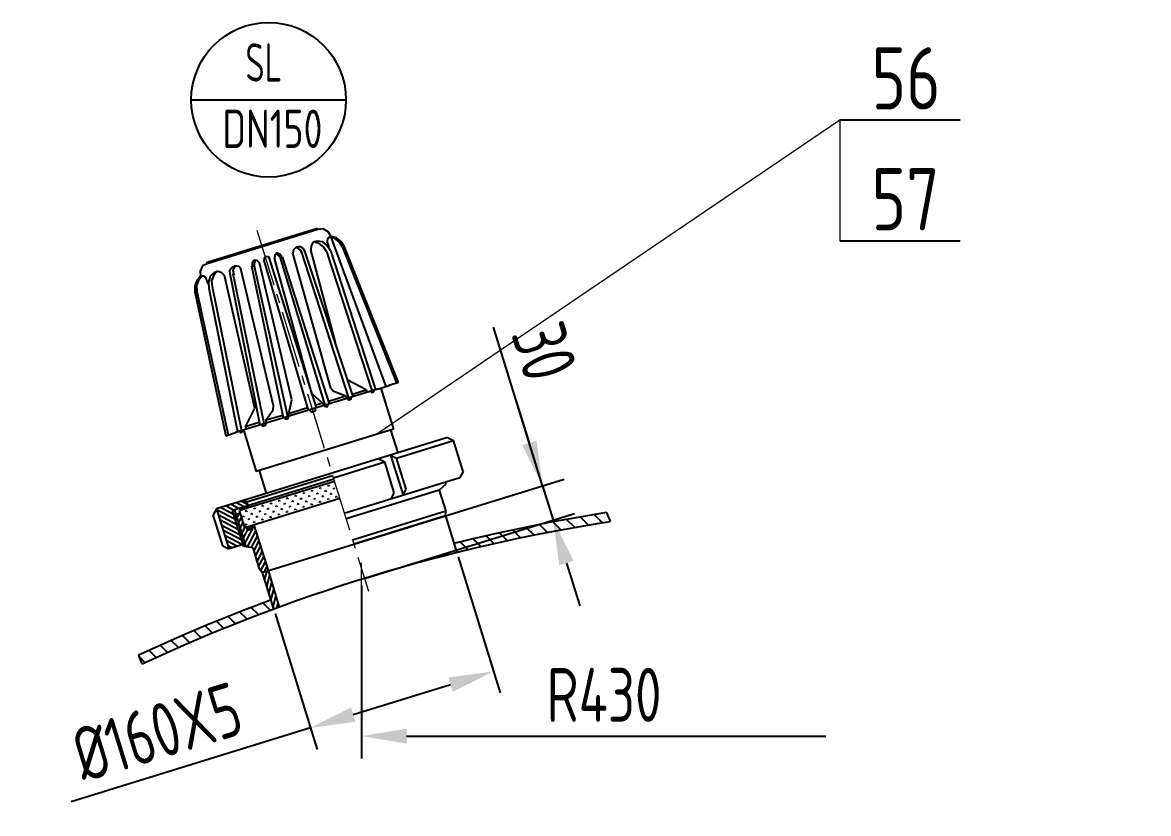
# Model space of a CAD drawing. Header units: inches. Extents: x -375 to 8535, y -477 to 12465.
# Drawn here: x 3632 to 4572, y 7776 to 8436 of the extents above; entities that cross this region are included whole.
import ezdxf

# ---------------------------------------------------------------- set-up
doc = ezdxf.new("R2010")
doc.units = ezdxf.units.IN
doc.header["$LTSCALE"] = 5
doc.linetypes.add('CENTER2', pattern=[28.575000000000003, 19.05, -3.175, 3.175, -3.175])
doc.linetypes.add('PHANTOM2', pattern=[31.750000000000004, 15.875, -3.175, 3.175, -3.175, 3.175, -3.175])
for name, color, linetype in [('1轮廓实线层', 7, 'Continuous'), ('2双点划线', 2, 'PHANTOM2'), ('2细线层', 4, 'Continuous'), ('3尺寸线', 3, 'Continuous'), ('5剖面线层', 2, 'Continuous'), ('6文字层', 3, 'Continuous'), ('7标注层', 4, 'Continuous')]:
    doc.layers.add(name, color=color, linetype=linetype)
doc.layers.add('图层1', color=1, linetype='CENTER2', lineweight=13)
doc.layers.add('图层4', color=3, linetype='Continuous', lineweight=13)
doc.styles.add('PC_TEXTSTYLE', font='isocp.shx', dxfattribs={"width": 0.8, "bigfont": 'hzfs.shx'})
doc.styles.get("Standard").update_dxf_attribs({"font": 'isocp.shx', "width": 0.7070000000000001, "bigfont": 'hztxt.shx'})
doc.dimstyles.new('TH_GBDIM', dxfattribs={"dimscale": 15, "dimtxt": 3, "dimasz": 2.5, "dimexe": 1.25, "dimexo": 0, "dimgap": 0.8, "dimtad": 1, "dimdec": 0, "dimzin": 0, "dimdsep": 46, "dimtxsty": 'PC_TEXTSTYLE', "dimcen": 2.5, "dimclrd": 256, "dimclre": 256, "dimclrt": 3, "dimadec": 0, "dimazin": 0, "dimtfac": 0.714286, "dimtdec": 0, "dimtmove": 0, "dimatfit": 3, "dimfxl": 0, "dimtzin": 0, "dimlwd": -1, "dimlwe": -1, "dimarcsym": 0})

# ---------------------------------------------------------------- blocks, each defined once
blk = doc.blocks.new('*D1704')
at = {"layer": '1轮廓实线层', "color": 3}
for p, q in [((3914.698121710075, 7966.132351286748), (3914.698121710075, 7821.429646237707)), ((3952.198121710075, 7840.179646237707), (4302.357566666245, 7840.179646237707))]:
    blk.add_line(p, q, dxfattribs=at)
blk.add_solid([(3952.198121710075, 7846.429646237707), (3952.198121710075, 7833.929646237707), (3914.698121710075, 7840.179646237707)], dxfattribs=at)
at = {"layer": 'Defpoints', "color": 0}
for p in [(3914.698121710075, 7966.132351286748), (4302.357566666245, 7868.522265683427), (4302.357566666245, 7840.179646237707)]:
    blk.add_point(p, dxfattribs=at)
at = {"layer": '1轮廓实线层', "color": 3, "insert": (4117.20616364385, 7874.679646237707), "char_height": 45, "attachment_point": 5, "style": 'PC_TEXTSTYLE'}
blk.add_mtext('R430', dxfattribs=at)
blk = doc.blocks.new('_None')
blk = doc.blocks.new('*D1705')
at = {"layer": '2细线层', "color": 3}
for p, q in [((4065.835582073897, 8049.234839797035), (4024.950678797927, 8181.697072623722)), ((4054.775911292007, 8085.06686014471), (4043.716240510116, 8120.898880492385)), ((3908.20978151803, 8000.583118683774), (4083.751592247734, 8054.764675187979)), ((4065.835582073897, 8049.234839797035), (4074.683318699409, 8020.569223518894)), ((3917.057518143542, 7971.917502405633), (4092.599328873247, 8026.099058909838)), ((4085.742989481299, 7984.737203171218), (4096.80266026319, 7948.905182823543))]:
    blk.add_line(p, q, dxfattribs=at)
for points in [[(4048.803907900728, 8083.223581681062), (4060.747914683286, 8086.910138608358), (4065.835582073897, 8049.234839797035)], [(4091.714992872578, 7986.580481634866), (4079.77098609002, 7982.89392470757), (4074.683318699409, 8020.569223518894)]]:
    blk.add_solid(points, dxfattribs=at)
at = {"layer": 'Defpoints', "color": 0}
for p in [(4074.683318699409, 8020.569223518894), (3908.20978151803, 8000.583118683774), (3917.057518143542, 7971.917502405633)]:
    blk.add_point(p, dxfattribs=at)
at = {"layer": '2细线层', "color": 3, "insert": (4067.298918373883, 8161.472873677393), "char_height": 45, "attachment_point": 5, "rotation": 287.1530133668857, "style": 'PC_TEXTSTYLE'}
blk.add_mtext('30', dxfattribs=at)
blk = doc.blocks.new('*D1706')
at = {"layer": '2细线层', "color": 3}
for p, q in [((3995.320362520324, 7989.891613792761), (4030.358771136255, 7876.371329578549)), ((3842.437075703583, 7942.70368512335), (3877.475484319514, 7829.183400909138)), ((3907.777669276241, 7858.159081864868), (3988.996915397634, 7883.227668970493)), ((3871.945648928567, 7847.099411082975), (3672.146303469935, 7785.430686803137))]:
    blk.add_line(p, q, dxfattribs=at)
for points in [[(3990.840193861283, 7877.255665579214), (3987.153636933985, 7889.199672361772), (4024.828935745308, 7894.287339752386)], [(3905.934390812592, 7864.131085256147), (3909.62094773989, 7852.187078473589), (3871.945648928567, 7847.099411082975)]]:
    blk.add_solid(points, dxfattribs=at)
at = {"layer": 'Defpoints', "color": 0}
for p in [(3995.320362520324, 7989.891613792761), (3842.437075703583, 7942.70368512335), (4024.828935745308, 7894.287339752386)]:
    blk.add_point(p, dxfattribs=at)
at = {"layer": '2细线层', "color": 3, "insert": (3743.955068906072, 7843.70067227197), "char_height": 45, "attachment_point": 5, "rotation": 17.153013366890796, "style": 'PC_TEXTSTYLE'}
blk.add_mtext('%%c160X5', dxfattribs=at)

msp = doc.modelspace()

# ---------------------------------------------------------------- hatches: boundary and pattern name
at = {"layer": '2双点划线'}
h = msp.add_hatch(dxfattribs=at)
h.set_pattern_fill('ANSI31', color=256, angle=30, style=0)
h.set_pattern_definition([(74.99999999999999, (2498.362149839346, -4397.760152840569), (-3.066814498467791, 0.821750468200504), [])])
h.paths.add_polyline_path([(3838.904262927227, 7953.868957128972, -0.0008585532116956763), (3843.603370970856, 7955.597893309984), (3836.545740822682, 7978.463777119986), (3831.768138109658, 7976.989154349066)])
h.paths.add_polyline_path([(3841.26723878188, 7946.213195888463, -0.0008633036068248888), (3845.96591251287, 7947.943539190843), (3843.603370970856, 7955.597893309978, 0.0008585532144593864), (3838.904262927225, 7953.868957128984)])
at = {"layer": '5剖面线层'}
h = msp.add_hatch(dxfattribs=at)
h.set_pattern_fill('ANSI31', color=256, scale=3, angle=90, style=0)
h.set_pattern_definition([(135, (451.2248502887487, 4727.559724951278), (-6.735192090801865, -6.735192090801863), [])])
edge = h.paths.add_edge_path()
edge.add_arc((3804.349972278985, 5329.154103770828), 2899.999999999924, 63.70312233606262, 65.31771183234667, ccw=False)
edge.add_spline(control_points=[(5089.114746963973, 7929.034769056933), (5088.293379472165, 7931.207718387642), (5086.004697391007, 7936.506412815882), (5083.305219668939, 7943.079692401329), (5083.129671571252, 7947.949497739538), (5083.237616168051, 7949.746096872278)], knot_values=[18.51155637258709, 18.51155637258709, 18.51155637258709, 18.51155637258709, 24.97437656427888, 34.45394882058299, 39.90549679325666, 39.90549679325666, 39.90549679325666, 39.90549679325666], degree=3, periodic=0)
edge.add_arc((3804.34997227735, 5329.154103766984), 2916.000000004096, 63.98693980556494, 65.46210934178026)
edge.add_line((5015.34997227896, 7981.800895184942), (5015.34997227896, 7964.202300673424))
edge = h.paths.add_edge_path()
edge.add_line((4913.349972278993, 8008.728510276373), (4913.349972279002, 8026.036563204223))
edge.add_arc((3804.349972279134, 5329.154103771189), 2915.999999999534, 67.64677313800186, 70.50437164854027)
edge.add_spline(control_points=[(4777.521042844521, 8077.970952419338), (4774.442573112552, 8071.557930783997), (4777.377824904179, 8070.022186318675), (4779.497356331449, 8065.03983259497), (4782.990201301225, 8059.037489950332)], knot_values=[11.02059589597818, 11.02059589597818, 11.02059589597818, 11.02059589597818, 17.1592368743631, 35.65941078391946, 35.65941078391946, 35.65941078391946, 35.65941078391946], degree=3, periodic=0)
edge.add_arc((3804.349972278985, 5329.154103770828), 2899.999999999924, 67.51672107416692, 70.2776703708738, ccw=False)
h.paths.add_polyline_path([(5118.865521528699, 7949.371946910603), (5234.993867985392, 7949.371946910603), (5234.993867985392, 7859.371946910603), (5118.865521528699, 7859.371946910603)], flags=24)
h.paths.add_polyline_path([(5013.281829647676, 7998.5108688275), (5013.281829647676, 8064.2108688275), (5103.281829647676, 8064.2108688275), (5103.281829647676, 7998.5108688275)], flags=24)
h.paths.add_polyline_path([(4658.199972278992, 8015.540689292236), (4875.099972278992, 8015.540689292236), (4875.099972278992, 7925.540689292236), (4658.199972278992, 7925.540689292236)], flags=24)
h.paths.add_polyline_path([(4101.135755350637, 8204.426934274377), (4119.45893023155, 8145.062022956946), (4033.46208139713, 8118.51881308041), (4015.138906516216, 8177.883724397841)], flags=24)
h.paths.add_polyline_path([(4057.341990415504, 7919.679646237707), (4177.070336872197, 7919.679646237707), (4177.070336872197, 7829.679646237707), (4057.341990415504, 7829.679646237707)], flags=24)
h = msp.add_hatch(dxfattribs=at)
h.set_pattern_fill('GRASS', color=256, scale=0.2, angle=17.15301336689295, style=0)
h.set_pattern_definition([(107.1530133668929, (6253.367620146388, -4415.80284503492), (-4.491726893263539, 2.372928467145241), [0.9524999999999977, -6.231704895999981]), (62.15301336689294, (6253.367620146388, -4415.80284503492), (-4.491726893798305, 2.372928467427752), [0.9524999999999977, -4.127499999999981]), (152.1530133668929, (6253.367620146388, -4415.80284503492), (-2.372928467427752, -4.491726893798305), [0.9524999999999977, -4.127499999999981])])
h.paths.add_polyline_path([(3896.460549040412, 8038.649237061977), (3892.03668072765, 8052.982045201067), (3812.728475691458, 8028.503307203821), (3817.152344004221, 8014.170499064748)])
h = msp.add_hatch(dxfattribs=at)
h.set_pattern_fill('ANSI31', color=256, scale=0.9999999999999976, angle=107.1530133668929, style=0)
h.set_pattern_definition([(152.1530133668929, (6253.367620146388, -4415.80284503492), (-1.483080292142345, -2.807329308623941), [])])
h.paths.add_polyline_path([(3808.724145563238, 8029.141180368692), (3813.66161096786, 8030.66514528449), (3819.844584640041, 8032.573540418337), (3818.850267571654, 8035.795009676255), (3816.349377378074, 8037.116201653101), (3793.416884355573, 8030.038012352695), (3803.762369416587, 7996.519868953671), (3815.774627666468, 8000.22749192054), (3808.953964697461, 8022.325630202416), (3807.013308782198, 8028.613124976439)])
h.paths.add_polyline_path([(3807.013308782195, 8028.613124976438), (3808.953964697461, 8022.325630202416), (3810.136746086252, 8024.56452237571), (3808.724145563238, 8029.141180368692)])
h = msp.add_hatch(dxfattribs=at)
h.set_pattern_fill('ANSI37', color=256, scale=0.2, angle=17.15301336689295, style=0)
h.set_pattern_definition([(62.15301336689294, (6253.367620146388, -4415.80284503492), (-0.5614658617247882, 0.2966160584284691), []), (152.1530133668929, (6253.367620146388, -4415.80284503492), (-0.2966160584284691, -0.5614658617247882), [])])
h.paths.add_polyline_path([(3814.189666360113, 8028.954308503443), (3820.372640032298, 8030.86270363729), (3819.844584640041, 8032.573540418337), (3813.661610967864, 8030.665145284483)])
h.paths.add_polyline_path([(3819.405617761264, 8012.055245192806), (3823.682709713862, 8013.375383673433), (3822.890626625484, 8015.941638845), (3818.613534672872, 8014.621500364369)])
h = msp.add_hatch(dxfattribs=at)
h.set_pattern_fill('ANSI31', color=256, scale=3, angle=90, style=0)
h.set_pattern_definition([(135, (105.4833663373997, 4727.559724951278), (-6.735192090801865, -6.735192090801863), [])])
edge = h.paths.add_edge_path()
edge.add_line((3841.26723878188, 7946.21319588846), (3838.904262927225, 7953.868957128988))
edge.add_arc((4344.698121710164, 6586.41271562868), 1458.000000000234, 110.2983943507906, 114.9999507444219)
edge.add_spline(control_points=[(3728.521832060155, 7907.809998838334), (3729.132035600515, 7905.64460265789), (3730.149064079137, 7903.190226940516), (3731.233840796026, 7900.637949458166), (3731.372283338979, 7900.312032923182)], knot_values=[26.56173519369616, 26.56173519369616, 26.56173519369616, 26.56173519369616, 33.44267660156488, 34.44491273907896, 34.44491273907896, 34.44491273907896, 34.44491273907896], degree=3, periodic=0)
edge.add_arc((4344.698121710063, 6586.412715628927), 1449.999999999967, 110.31576577605239, 115.0230818120337, ccw=False)
edge = h.paths.add_edge_path()
edge.add_arc((4344.698121710063, 6586.412715628927), 1449.999999999967, 98.82254844952462, 103.99026095772768, ccw=False)
edge.add_spline(control_points=[(4122.304753851078, 8019.256457958229), (4121.412483698919, 8021.710972262188), (4120.303268382229, 8024.273035860191), (4119.258333866432, 8026.742208424824), (4119.204457223701, 8026.869798389957)], knot_values=[33.04517348845642, 33.04517348845642, 33.04517348845642, 33.04517348845642, 40.32646309255444, 40.7239662056629, 40.7239662056629, 40.7239662056629, 40.7239662056629], degree=3, periodic=0)
edge.add_arc((4344.698121710163, 6586.41271562855), 1458.000000000355, 98.89705342409069, 104.0076323829902)
edge.add_line((3991.787549743968, 8001.056885798395), (3994.150525598622, 7993.401124557869))
h.paths.add_polyline_path([(3649.416441819275, 7861.615763355844), (3811.950486116325, 7911.782430022513), (3838.493695992869, 7825.785581188095), (3675.959651695819, 7775.618914521427)], flags=24)
h.paths.add_polyline_path([(4057.341990415504, 7919.679646237707), (4177.070336872197, 7919.679646237707), (4177.070336872197, 7829.679646237707), (4057.341990415504, 7829.679646237707)], flags=24)
h = msp.add_hatch(dxfattribs=at)
h.set_pattern_fill('ANSI31', color=256, angle=17.15301336689295, style=0)
h.set_pattern_definition([(62.15301336689294, (6209.807234515329, -4442.501145905569), (-2.807329308623941, 1.483080292142345), [])])
h.paths.add_polyline_path([(3818.222099292615, 7998.368937866743), (3823.846517103708, 7997.568219455091), (3829.294066927445, 7979.918804750218), (3831.768138109658, 7976.989154349066), (3836.545740822682, 7978.463777119986), (3824.796508345057, 8016.529895498216), (3822.890626625484, 8015.941638845), (3823.682709713865, 8013.375383673429), (3819.405617761264, 8012.055245192806), (3818.613534672872, 8014.621500364369), (3817.152344004221, 8014.170499064748), (3813.348993126091, 8026.492904382411), (3810.728136780645, 8025.683968462364), (3810.136746086252, 8024.56452237571)])
h.paths.add_polyline_path([(3810.136746086252, 8024.564522375714), (3808.953964697461, 8022.325630202416), (3816.262153883009, 7998.647964857272), (3818.222099292615, 7998.368937866743)])

# ---------------------------------------------------------------- linework, layer by layer
for p, q in [((4313.896438312308, 8354.834045025855), (4414.617805169919, 8354.834045025855)), ((4313.896438312308, 8253.888109520001), (4414.617805169919, 8253.888109520001)), ((3986.432033961714, 8089.61277229781), (3793.41688435558, 8030.038012352697)), ((3986.432033961688, 8089.612772297823), (3991.433814348844, 8086.970388344141)), ((3999.419902976419, 8061.096409285969), (3991.433814348844, 8086.970388344141)), ((3929.03424627385, 8071.896756586805), (3934.036026661003, 8069.254372633123)), ((3942.022115288563, 8043.380393574907), (3934.036026661014, 8069.254372633167)), ((3938.957902468449, 8074.95972566864), (3943.959682855605, 8072.317341714958)), ((3938.957902468449, 8074.95972566864), (3949.303387529488, 8041.441582269598)), ((3951.945771483146, 8046.443362656736), (3943.959682855594, 8072.317341714998)), ((3818.850267571654, 8035.795009676255), (3890.514308267002, 8057.91435124004)), ((3999.419902976415, 8061.09640928596), (3996.777519022735, 8056.094628898808)), ((3891.508625335397, 8054.692881982109), (3807.013308782198, 8028.613124976439)), ((3892.03668072765, 8052.982045201067), (3812.728475691462, 8028.503307203821)), ((3900.269944219689, 8026.30724892616), (3996.777519022739, 8056.094628898815)), ((3979.596365548261, 8045.640921787058), (3985.252786989395, 8050.807478868653)), ((3939.379731334883, 8038.37861318776), (3942.022115288567, 8043.380393574916)), ((3949.303387529477, 8041.441582269613), (3951.945771483165, 8046.443362656769)), ((3793.416884355573, 8030.038012352689), (3790.774500401893, 8025.036231965535)), ((3793.416884355573, 8030.038012352689), (3803.762369416587, 7996.519868953666)), ((3814.189666360113, 8028.954308503441), (3813.661610967864, 8030.665145284483)), ((3816.349377378078, 8037.116201653099), (3818.850267571654, 8035.795009676255)), ((3896.460549040412, 8038.649237061977), (3817.152344004217, 8014.170499064748)), ((3819.844584640041, 8032.573540418339), (3818.850267571654, 8035.795009676255)), ((3819.844584640041, 8032.573540418339), (3820.372640032298, 8030.86270363729)), ((3798.760589029435, 7999.162252907357), (3790.774500401893, 8025.036231965535)), ((3810.136746086252, 8024.56452237571), (3808.724145563238, 8029.141180368692)), ((3810.728136780645, 8025.683968462364), (3808.953964697461, 8022.325630202416)), ((3816.262153883001, 7998.647964857272), (3808.953964697461, 8022.325630202416)), ((3813.348993126091, 8026.492904382411), (3810.728136780645, 8025.683968462364)), ((3817.152344004221, 8014.170499064748), (3812.728475691458, 8028.503307203821)), ((3818.613534672876, 8014.621500364364), (3819.405617761264, 8012.055245192806)), ((3823.682709713865, 8013.375383673429), (3819.405617761264, 8012.055245192806)), ((3822.890626625484, 8015.941638844996), (3823.682709713862, 8013.375383673433)), ((3798.760589029442, 7999.162252907351), (3803.762369416595, 7996.519868953667)), ((3815.774627666475, 8000.227491920542), (3803.762369416587, 7996.519868953671)), ((3823.846517103712, 7997.568219455091), (3816.262153883009, 7998.647964857272))]:
    msp.add_line(p, q)
for radius, start, end in [(1458, 98.89705342408936, 104.0076323829902), (1450, 98.8225484495248, 115.0230818120337), (1458, 110.2983943507903, 114.9999507444223)]:
    msp.add_arc((4344.698121710075, 6586.412715628896), radius, start, end)
at = {"layer": '1轮廓实线层'}
for p, q in [((3930.788534835354, 8130.872498912705), (3941.357200631248, 8096.631276428377)), ((3816.006976312211, 8095.86740092237), (3826.694735518692, 8061.240329926314)), ((3941.357200631248, 8096.631276428377), (3826.694735518692, 8061.240329926314)), ((3938.968399274736, 8095.893965042917), (3944.866890358413, 8076.783554190825)), ((3943.959682855601, 8072.317341714975), (3991.433814348844, 8086.970388344141)), ((3944.866890358413, 8076.783554190825), (3834.982027958881, 8042.867230459681)), ((3891.104157375367, 8056.003310154839), (3934.036026661025, 8069.254372633136)), ((3829.083536875204, 8061.977641311773), (3834.982027958881, 8042.867230459681)), ((3985.252786989395, 8050.807478868653), (3984.765260772858, 8052.387005931922)), ((3979.596365548261, 8045.64092178706), (3901.721441325985, 8021.604570621076)), ((3979.596365548261, 8045.64092178706), (3985.043915371999, 8027.991507082189)), ((3985.043915371999, 8027.991507082189), (3907.168991149718, 8003.955155916204)), ((3908.20978151803, 8000.583118683774), (3984.651424926402, 8024.177083018482)), ((3984.651424926399, 8024.177083018482), (3908.20978151803, 8000.583118683774)), ((3984.651424926399, 8024.177083018484), (3985.043915371999, 8027.991507082189)), ((3984.651424926399, 8024.177083018482), (3994.150525598622, 7993.401124557869)), ((3824.796508345057, 8016.529895498215), (3836.545740822685, 7978.463777119986)), ((3823.846517103708, 7997.568219455091), (3829.294066927442, 7979.918804750218)), ((3831.768138109658, 7976.989154349066), (3908.209781518026, 8000.583118683785)), ((3831.768138109658, 7976.989154349066), (3829.294066927442, 7979.918804750218)), ((3831.768138109658, 7976.989154349066), (3841.267238781881, 7946.213195888457)), ((3836.545740822682, 7978.463777119984), (3845.96591251287, 7947.943539190842))]:
    msp.add_line(p, q, dxfattribs=at)
for points, knots in [([(3785.747795899717, 8234.73184848154), (3785.747795899717, 8234.73184848154), (3785.617683984774, 8235.894208569534), (3785.617683984774, 8235.894208569534), (3785.617683984774, 8235.894208569534), (3785.617683984774, 8235.894208569534), (3877.968857353304, 8264.39870158632), (3877.968857353304, 8264.39870158632)], [0, 0, 0, 0, 0.5, 0.5, 0.5, 0.5, 1, 1, 1, 1]), ([(3889.035442674433, 8257.856252229823), (3889.035442674433, 8257.856252229823), (3886.767823161589, 8261.369006737437), (3886.767823161589, 8261.369006737437), (3886.767823161589, 8261.369006737437), (3886.767823161589, 8261.369006737437), (3882.744863828592, 8263.7486211918), (3882.744863828592, 8263.7486211918), (3882.744863828592, 8263.7486211918), (3882.744863828592, 8263.7486211918), (3878.095554990325, 8263.237076959864), (3878.095554990325, 8263.237076959864), (3878.095554990325, 8263.237076959864), (3878.095554990325, 8263.237076959864), (3785.747795899717, 8234.73184848154), (3785.747795899717, 8234.73184848154)], [0, 0, 0, 0, 0.25, 0.25, 0.25, 0.25, 0.5, 0.5, 0.5, 0.5, 0.75, 0.75, 0.75, 0.75, 1, 1, 1, 1]), ([(3889.319397391976, 8257.416379840139), (3889.319397391976, 8257.416379840139), (3886.400358076235, 8256.155202742902), (3886.400358076235, 8256.155202742902), (3886.400358076235, 8256.155202742902), (3886.400358076235, 8256.155202742902), (3885.779497717346, 8253.264648000488), (3885.779497717346, 8253.264648000488)], [0, 0, 0, 0, 0.5, 0.5, 0.5, 0.5, 1, 1, 1, 1]), ([(3898.474725219256, 8249.01696332217), (3898.474725219256, 8249.01696332217), (3895.923150988622, 8252.969590219855), (3895.923150988622, 8252.969590219855), (3895.923150988622, 8252.969590219855), (3895.923150988622, 8252.969590219855), (3892.054034459283, 8256.071692374328), (3892.054034459283, 8256.071692374328), (3892.054034459283, 8256.071692374328), (3892.054034459283, 8256.071692374328), (3887.280102854033, 8256.723112176966), (3887.280102854033, 8256.723112176966)], [0, 0, 0, 0, 0.3333333333333333, 0.3333333333333333, 0.3333333333333333, 0.3333333333333333, 0.6666666666666666, 0.6666666666666666, 0.6666666666666666, 0.6666666666666666, 1, 1, 1, 1]), ([(3945.519538280131, 8135.658859880513), (3945.519538280131, 8135.658859880513), (3900.076222236027, 8249.427615676595), (3900.076222236027, 8249.427615676595), (3900.076222236027, 8249.427615676595), (3900.076222236027, 8249.427615676595), (3897.524648005392, 8253.380242574276), (3897.524648005392, 8253.380242574276), (3897.524648005392, 8253.380242574276), (3897.524648005392, 8253.380242574276), (3893.655531476032, 8256.482344727076), (3893.655531476032, 8256.482344727076), (3893.655531476032, 8256.482344727076), (3893.655531476032, 8256.482344727076), (3889.319397391976, 8257.416379840139), (3889.319397391976, 8257.416379840139)], [0, 0, 0, 0, 0.25, 0.25, 0.25, 0.25, 0.5, 0.5, 0.5, 0.5, 0.75, 0.75, 0.75, 0.75, 1, 1, 1, 1]), ([(3865.475598961259, 8243.270633953729), (3865.475598961259, 8243.270633953729), (3863.491934165957, 8246.343516071669), (3863.491934165957, 8246.343516071669), (3863.491934165957, 8246.343516071669), (3863.491934165957, 8246.343516071669), (3860.189387662007, 8248.567948315824), (3860.189387662007, 8248.567948315824), (3860.189387662007, 8248.567948315824), (3860.189387662007, 8248.567948315824), (3857.838257780323, 8246.427026439113), (3857.838257780323, 8246.427026439113), (3857.838257780323, 8246.427026439113), (3857.838257780323, 8246.427026439113), (3857.215322553441, 8243.53513228881), (3857.215322553441, 8243.53513228881)], [0, 0, 0, 0, 0.25, 0.25, 0.25, 0.25, 0.5, 0.5, 0.5, 0.5, 0.75, 0.75, 0.75, 0.75, 1, 1, 1, 1]), ([(3907.791007093953, 8123.746574432719), (3907.791007093953, 8123.746574432719), (3867.388195860613, 8245.125526242351), (3867.388195860613, 8245.125526242351), (3867.388195860613, 8245.125526242351), (3867.388195860613, 8245.125526242351), (3865.969761682069, 8247.322813320803), (3865.969761682069, 8247.322813320803), (3865.969761682069, 8247.322813320803), (3865.969761682069, 8247.322813320803), (3863.674997003915, 8248.951455503262), (3863.674997003915, 8248.951455503262), (3863.674997003915, 8248.951455503262), (3863.674997003915, 8248.951455503262), (3861.351012288326, 8248.694645952215), (3861.351012288326, 8248.694645952215)], [0, 0, 0, 0, 0.25, 0.25, 0.25, 0.25, 0.5, 0.5, 0.5, 0.5, 0.75, 0.75, 0.75, 0.75, 1, 1, 1, 1]), ([(3877.517881900391, 8253.53122120718), (3877.517881900391, 8253.53122120718), (3874.314887866333, 8252.709916499105), (3874.314887866333, 8252.709916499105), (3874.314887866333, 8252.709916499105), (3874.314887866333, 8252.709916499105), (3872.531667420505, 8249.68924984354), (3872.531667420505, 8249.68924984354), (3872.531667420505, 8249.68924984354), (3872.531667420505, 8249.68924984354), (3872.191347502538, 8246.359558174394), (3872.191347502538, 8246.359558174394)], [0, 0, 0, 0, 0.3333333333333333, 0.3333333333333333, 0.3333333333333333, 0.3333333333333333, 0.6666666666666666, 0.6666666666666666, 0.6666666666666666, 0.6666666666666666, 1, 1, 1, 1]), ([(3885.511585102415, 8245.005107054621), (3885.511585102415, 8245.005107054621), (3882.961350280936, 8248.955659082367), (3882.961350280936, 8248.955659082367), (3882.961350280936, 8248.955659082367), (3882.961350280936, 8248.955659082367), (3879.374849058664, 8251.619963715697), (3879.374849058664, 8251.619963715697), (3879.374849058664, 8251.619963715697), (3879.374849058664, 8251.619963715697), (3874.75476025601, 8252.993871216648), (3874.75476025601, 8252.993871216648)], [0, 0, 0, 0, 0.3333333333333333, 0.3333333333333333, 0.3333333333333333, 0.3333333333333333, 0.6666666666666666, 0.6666666666666666, 0.6666666666666666, 0.6666666666666666, 1, 1, 1, 1]), ([(3888.714579136219, 8245.826411763082), (3888.714579136219, 8245.826411763082), (3886.163004906337, 8249.779038659592), (3886.163004906337, 8249.779038659592), (3886.163004906337, 8249.779038659592), (3886.163004906337, 8249.779038659592), (3882.29388837518, 8252.881140813446), (3882.29388837518, 8252.881140813446), (3882.29388837518, 8252.881140813446), (3882.29388837518, 8252.881140813446), (3877.517881900391, 8253.53122120718), (3877.517881900391, 8253.53122120718)], [0, 0, 0, 0, 0.3333333333333333, 0.3333333333333333, 0.3333333333333333, 0.3333333333333333, 0.6666666666666666, 0.6666666666666666, 0.6666666666666666, 0.6666666666666666, 1, 1, 1, 1]), ([(3824.940023402417, 8237.632885248626), (3824.940023402417, 8237.632885248626), (3823.309306350775, 8235.336781160138), (3823.309306350775, 8235.336781160138), (3823.309306350775, 8235.336781160138), (3823.309306350775, 8235.336781160138), (3823.408858819641, 8232.2910442078), (3823.408858819641, 8232.2910442078)], [0, 0, 0, 0, 0.5, 0.5, 0.5, 0.5, 1, 1, 1, 1]), ([(3826.540181008974, 8238.0456124712), (3826.540181008974, 8238.0456124712), (3825.349336347796, 8236.033463100757), (3825.349336347796, 8236.033463100757), (3825.349336347796, 8236.033463100757), (3825.349336347796, 8236.033463100757), (3824.883658199635, 8233.863321188284), (3824.883658199635, 8233.863321188284)], [0, 0, 0, 0, 0.5, 0.5, 0.5, 0.5, 1, 1, 1, 1]), ([(3829.402855123748, 8235.537225508713), (3829.402855123748, 8235.537225508713), (3827.544548555527, 8237.450557869626), (3827.544548555527, 8237.450557869626), (3827.544548555527, 8237.450557869626), (3827.544548555527, 8237.450557869626), (3824.940023402417, 8237.632885248626), (3824.940023402417, 8237.632885248626)], [0, 0, 0, 0, 0.5, 0.5, 0.5, 0.5, 1, 1, 1, 1]), ([(3877.058764887885, 8114.484076276928), (3877.058764887885, 8114.484076276928), (3837.718761272396, 8239.038876954124), (3837.718761272396, 8239.038876954124), (3837.718761272396, 8239.038876954124), (3837.718761272396, 8239.038876954124), (3836.868236529436, 8240.356419252446), (3836.868236529436, 8240.356419252446), (3836.868236529436, 8240.356419252446), (3836.868236529436, 8240.356419252446), (3834.700169487018, 8240.823436808721), (3834.700169487018, 8240.823436808721), (3834.700169487018, 8240.823436808721), (3834.700169487018, 8240.823436808721), (3833.228784384685, 8239.250424367092), (3833.228784384685, 8239.250424367092), (3833.228784384685, 8239.250424367092), (3833.228784384685, 8239.250424367092), (3833.198224940918, 8237.367047502576), (3833.198224940918, 8237.367047502576), (3833.198224940918, 8237.367047502576), (3833.198224940918, 8237.367047502576), (3870.21631870984, 8112.556776682329), (3870.21631870984, 8112.556776682329)], [0, 0, 0, 0, 0.1666666666666667, 0.1666666666666667, 0.1666666666666667, 0.1666666666666667, 0.3333333333333333, 0.3333333333333333, 0.3333333333333333, 0.3333333333333333, 0.5, 0.5, 0.5, 0.5, 0.6666666666666666, 0.6666666666666666, 0.6666666666666666, 0.6666666666666666, 0.8333333333333333, 0.8333333333333333, 0.8333333333333333, 0.8333333333333333, 1, 1, 1, 1]), ([(3844.022518049946, 8243.731373060858), (3844.022518049946, 8243.731373060858), (3842.111260560536, 8241.87440590281), (3842.111260560536, 8241.87440590281), (3842.111260560536, 8241.87440590281), (3842.111260560536, 8241.87440590281), (3841.926858311325, 8239.268541339246), (3841.926858311325, 8239.268541339246)], [0, 0, 0, 0, 0.5, 0.5, 0.5, 0.5, 1, 1, 1, 1]), ([(3846.731349362132, 8240.500498400066), (3846.731349362132, 8240.500498400066), (3845.156997510944, 8241.97395837208), (3845.156997510944, 8241.97395837208), (3845.156997510944, 8241.97395837208), (3845.156997510944, 8241.97395837208), (3842.70497575202, 8242.880848318156), (3842.70497575202, 8242.880848318156)], [0, 0, 0, 0, 0.5, 0.5, 0.5, 0.5, 1, 1, 1, 1]), ([(3848.458204606772, 8239.751600997974), (3848.458204606772, 8239.751600997974), (3846.7571551196, 8242.386685596564), (3846.7571551196, 8242.386685596564), (3846.7571551196, 8242.386685596564), (3846.7571551196, 8242.386685596564), (3844.022518049946, 8243.731373060858), (3844.022518049946, 8243.731373060858)], [0, 0, 0, 0, 0.5, 0.5, 0.5, 0.5, 1, 1, 1, 1]), ([(3785.747795899717, 8234.73184848154), (3785.747795899717, 8234.73184848154), (3781.949011803316, 8232.902761947822), (3781.949011803316, 8232.902761947822), (3781.949011803316, 8232.902761947822), (3781.949011803316, 8232.902761947822), (3779.853352065477, 8228.439930226712), (3779.853352065477, 8228.439930226712), (3779.853352065477, 8228.439930226712), (3779.853352065477, 8228.439930226712), (3780.080941580773, 8224.230493777588), (3780.080941580773, 8224.230493777588)], [0, 0, 0, 0, 0.3333333333333333, 0.3333333333333333, 0.3333333333333333, 0.3333333333333333, 0.6666666666666666, 0.6666666666666666, 0.6666666666666666, 0.6666666666666666, 1, 1, 1, 1]), ([(3791.72861427002, 8227.393164711852), (3791.72861427002, 8227.393164711852), (3788.342557398001, 8223.963920572187), (3788.342557398001, 8223.963920572187), (3788.342557398001, 8223.963920572187), (3788.342557398001, 8223.963920572187), (3786.968649896268, 8219.343831769023), (3786.968649896268, 8219.343831769023), (3786.968649896268, 8219.343831769023), (3786.968649896268, 8219.343831769023), (3787.041057202418, 8214.41398249265), (3787.041057202418, 8214.41398249265)], [0, 0, 0, 0, 0.3333333333333333, 0.3333333333333333, 0.3333333333333333, 0.3333333333333333, 0.6666666666666666, 0.6666666666666666, 0.6666666666666666, 0.6666666666666666, 1, 1, 1, 1]), ([(3794.206441787943, 8228.372461961604), (3794.206441787943, 8228.372461961604), (3791.104339632943, 8224.50334543136), (3791.104339632943, 8224.50334543136), (3791.104339632943, 8224.50334543136), (3791.104339632943, 8224.50334543136), (3789.448552283748, 8220.324468427683), (3789.448552283748, 8220.324468427683), (3789.448552283748, 8220.324468427683), (3789.448552283748, 8220.324468427683), (3789.960096518151, 8215.67515958989), (3789.960096518151, 8215.67515958989)], [0, 0, 0, 0, 0.3333333333333333, 0.3333333333333333, 0.3333333333333333, 0.3333333333333333, 0.6666666666666666, 0.6666666666666666, 0.6666666666666666, 0.6666666666666666, 1, 1, 1, 1]), ([(3800.243625358703, 8224.803342252413), (3800.243625358703, 8224.803342252413), (3798.104778352149, 8227.15581154119), (3798.104778352149, 8227.15581154119), (3798.104778352149, 8227.15581154119), (3798.104778352149, 8227.15581154119), (3794.930268894665, 8228.216544290244), (3794.930268894665, 8228.216544290244), (3794.930268894665, 8228.216544290244), (3794.930268894665, 8228.216544290244), (3791.72861427002, 8227.393164711852), (3791.72861427002, 8227.393164711852)], [0, 0, 0, 0, 0.3333333333333333, 0.3333333333333333, 0.3333333333333333, 0.3333333333333333, 0.6666666666666666, 0.6666666666666666, 0.6666666666666666, 0.6666666666666666, 1, 1, 1, 1]), ([(3807.894144472672, 8232.231814837145), (3807.894144472672, 8232.231814837145), (3806.136729782722, 8231.097335375387), (3806.136729782722, 8231.097335375387), (3806.136729782722, 8231.097335375387), (3806.136729782722, 8231.097335375387), (3804.509427009284, 8228.800495826647), (3804.509427009284, 8228.800495826647), (3804.509427009284, 8228.800495826647), (3804.509427009284, 8228.800495826647), (3804.762822282554, 8226.477246573239), (3804.762822282554, 8226.477246573239), (3804.762822282554, 8226.477246573239), (3804.762822282554, 8226.477246573239), (3829.722591010518, 8100.10580183559), (3829.722591010518, 8100.10580183559)], [0, 0, 0, 0, 0.25, 0.25, 0.25, 0.25, 0.5, 0.5, 0.5, 0.5, 0.75, 0.75, 0.75, 0.75, 1, 1, 1, 1]), ([(3813.959812619962, 8230.544732583403), (3813.959812619962, 8230.544732583403), (3812.101506051741, 8232.458064944316), (3812.101506051741, 8232.458064944316), (3812.101506051741, 8232.458064944316), (3812.101506051741, 8232.458064944316), (3809.211686770598, 8233.08233957984), (3809.211686770598, 8233.08233957984), (3809.211686770598, 8233.08233957984), (3809.211686770598, 8233.08233957984), (3807.271209243473, 8229.339920686998), (3807.271209243473, 8229.339920686998), (3807.271209243473, 8229.339920686998), (3807.271209243473, 8229.339920686998), (3807.938671150513, 8225.414438955646), (3807.938671150513, 8225.414438955646)], [0, 0, 0, 0, 0.25, 0.25, 0.25, 0.25, 0.5, 0.5, 0.5, 0.5, 0.75, 0.75, 0.75, 0.75, 1, 1, 1, 1]), ([(3780.080941580773, 8224.230493777588), (3780.080941580773, 8224.230493777588), (3776.978839427333, 8220.361377248362), (3776.978839427333, 8220.361377248362), (3776.978839427333, 8220.361377248362), (3776.978839427333, 8220.361377248362), (3775.323052078892, 8216.182500243503), (3775.323052078892, 8216.182500243503), (3775.323052078892, 8216.182500243503), (3775.323052078892, 8216.182500243503), (3775.393384512643, 8211.251311557498), (3775.393384512643, 8211.251311557498)], [0, 0, 0, 0, 0.3333333333333333, 0.3333333333333333, 0.3333333333333333, 0.3333333333333333, 0.6666666666666666, 0.6666666666666666, 0.6666666666666666, 0.6666666666666666, 1, 1, 1, 1]), ([(3781.682438598581, 8224.641146132126), (3781.682438598581, 8224.641146132126), (3778.57899703599, 8220.77410447284), (3778.57899703599, 8220.77410447284), (3778.57899703599, 8220.77410447284), (3778.57899703599, 8220.77410447284), (3776.924549096197, 8216.59315259883), (3776.924549096197, 8216.59315259883), (3776.924549096197, 8216.59315259883), (3776.924549096197, 8216.59315259883), (3776.994881531484, 8211.661963912149), (3776.994881531484, 8211.661963912149), (3776.994881531484, 8211.661963912149), (3776.994881531484, 8211.661963912149), (3803.355702924679, 8091.794720302204), (3803.355702924679, 8091.794720302204)], [0, 0, 0, 0, 0.25, 0.25, 0.25, 0.25, 0.5, 0.5, 0.5, 0.5, 0.75, 0.75, 0.75, 0.75, 1, 1, 1, 1]), ([(3786.657550013666, 8217.89959183315), (3786.657550013666, 8217.89959183315), (3784.983645692314, 8222.418788756117), (3784.983645692314, 8222.418788756117), (3784.983645692314, 8222.418788756117), (3784.983645692314, 8222.418788756117), (3783.12875340308, 8224.331385657279), (3783.12875340308, 8224.331385657279), (3783.12875340308, 8224.331385657279), (3783.12875340308, 8224.331385657279), (3780.080941580773, 8224.230493777588), (3780.080941580773, 8224.230493777588)], [0, 0, 0, 0, 0.3333333333333333, 0.3333333333333333, 0.3333333333333333, 0.3333333333333333, 0.6666666666666666, 0.6666666666666666, 0.6666666666666666, 0.6666666666666666, 1, 1, 1, 1]), ([(3891.040185946017, 8128.489157293269), (3891.040185946017, 8128.489157293269), (3901.129548885101, 8124.425874861309), (3901.129548885101, 8124.425874861309), (3901.129548885101, 8124.425874861309), (3901.129548885101, 8124.425874861309), (3902.108110673455, 8121.944633066099), (3902.108110673455, 8121.944633066099)], [0, 0, 0, 0, 0.5, 0.5, 0.5, 0.5, 1, 1, 1, 1]), ([(3922.354304818919, 8128.171157923852), (3922.354304818919, 8128.171157923852), (3922.92087484458, 8127.29348801482), (3922.92087484458, 8127.29348801482), (3922.92087484458, 8127.29348801482), (3922.92087484458, 8127.29348801482), (3923.360747234258, 8127.577442732359), (3923.360747234258, 8127.577442732359), (3923.360747234258, 8127.577442732359), (3923.360747234258, 8127.577442732359), (3923.644701952048, 8127.137570342292), (3923.644701952048, 8127.137570342292), (3923.644701952048, 8127.137570342292), (3923.644701952048, 8127.137570342292), (3924.522371862643, 8127.704140368968), (3924.522371862643, 8127.704140368968), (3924.522371862643, 8127.704140368968), (3924.522371862643, 8127.704140368968), (3924.238417144853, 8128.144012759037), (3924.238417144853, 8128.144012759037), (3924.238417144853, 8128.144012759037), (3924.238417144853, 8128.144012759037), (3924.395674226153, 8128.865764996322), (3924.395674226153, 8128.865764996322)], [0, 0, 0, 0, 0.1666666666666667, 0.1666666666666667, 0.1666666666666667, 0.1666666666666667, 0.3333333333333333, 0.3333333333333333, 0.3333333333333333, 0.3333333333333333, 0.5, 0.5, 0.5, 0.5, 0.6666666666666666, 0.6666666666666666, 0.6666666666666666, 0.6666666666666666, 0.8333333333333333, 0.8333333333333333, 0.8333333333333333, 0.8333333333333333, 1, 1, 1, 1]), ([(3924.084574343293, 8127.421525060837), (3924.084574343293, 8127.421525060837), (3924.96224425232, 8127.988095086507), (3924.96224425232, 8127.988095086507), (3924.96224425232, 8127.988095086507), (3924.96224425232, 8127.988095086507), (3924.678289534534, 8128.427967476576), (3924.678289534534, 8128.427967476576), (3924.678289534534, 8128.427967476576), (3924.678289534534, 8128.427967476576), (3924.835546615052, 8129.149719713351), (3924.835546615052, 8129.149719713351)], [0, 0, 0, 0, 0.3333333333333333, 0.3333333333333333, 0.3333333333333333, 0.3333333333333333, 0.6666666666666666, 0.6666666666666666, 0.6666666666666666, 0.6666666666666666, 1, 1, 1, 1]), ([(3854.049449098557, 8107.720201427864), (3854.049449098557, 8107.720201427864), (3854.076594264125, 8109.604313752633), (3854.076594264125, 8109.604313752633), (3854.076594264125, 8109.604313752633), (3854.076594264125, 8109.604313752633), (3869.519636769221, 8114.596806679346), (3869.519636769221, 8114.596806679346)], [0, 0, 0, 0, 0.5, 0.5, 0.5, 0.5, 1, 1, 1, 1]), ([(3870.936731538359, 8112.401594471218), (3870.936731538359, 8112.401594471218), (3872.511083389027, 8110.928134499986), (3872.511083389027, 8110.928134499986), (3872.511083389027, 8110.928134499986), (3872.511083389027, 8110.928134499986), (3874.395195715223, 8110.900989334786), (3874.395195715223, 8110.900989334786), (3874.395195715223, 8110.900989334786), (3874.395195715223, 8110.900989334786), (3876.152610402822, 8112.035468795027), (3876.152610402822, 8112.035468795027), (3876.152610402822, 8112.035468795027), (3876.152610402822, 8112.035468795027), (3875.897140261567, 8114.357378640544), (3875.897140261567, 8114.357378640544)], [0, 0, 0, 0, 0.25, 0.25, 0.25, 0.25, 0.5, 0.5, 0.5, 0.5, 0.75, 0.75, 0.75, 0.75, 1, 1, 1, 1]), ([(3883.178119419614, 8116.570707821723), (3883.178119419614, 8116.570707821723), (3882.044979367771, 8118.326047640564), (3882.044979367771, 8118.326047640564), (3882.044979367771, 8118.326047640564), (3882.044979367771, 8118.326047640564), (3876.364157816037, 8116.525445682349), (3876.364157816037, 8116.525445682349)], [0, 0, 0, 0, 0.5, 0.5, 0.5, 0.5, 1, 1, 1, 1]), ([(3883.901946526831, 8116.414790149583), (3883.901946526831, 8116.414790149583), (3883.746028854943, 8115.69096304198), (3883.746028854943, 8115.69096304198), (3883.746028854943, 8115.69096304198), (3883.746028854943, 8115.69096304198), (3885.192343658402, 8115.381202567019), (3885.192343658402, 8115.381202567019), (3885.192343658402, 8115.381202567019), (3885.192343658402, 8115.381202567019), (3885.914095896328, 8115.223945485583), (3885.914095896328, 8115.223945485583), (3885.914095896328, 8115.223945485583), (3885.914095896328, 8115.223945485583), (3886.509885958678, 8116.231727311239), (3886.509885958678, 8116.231727311239), (3886.509885958678, 8116.231727311239), (3886.509885958678, 8116.231727311239), (3886.381113453137, 8117.3920125289), (3886.381113453137, 8117.3920125289)], [0, 0, 0, 0, 0.2, 0.2, 0.2, 0.2, 0.4, 0.4, 0.4, 0.4, 0.6, 0.6, 0.6, 0.6, 0.7999999999999999, 0.7999999999999999, 0.7999999999999999, 0.7999999999999999, 1, 1, 1, 1]), ([(3885.476298376196, 8114.94133017695), (3885.476298376196, 8114.94133017695), (3886.509885958678, 8116.231727311239), (3886.509885958678, 8116.231727311239), (3886.509885958678, 8116.231727311239), (3886.509885958678, 8116.231727311239), (3886.820985842815, 8117.675967246439), (3886.820985842815, 8117.675967246439)], [0, 0, 0, 0, 0.5, 0.5, 0.5, 0.5, 1, 1, 1, 1]), ([(3902.987855453589, 8122.51254250168), (3902.987855453589, 8122.51254250168), (3903.838380197054, 8121.195000202583), (3903.838380197054, 8121.195000202583), (3903.838380197054, 8121.195000202583), (3903.838380197054, 8121.195000202583), (3904.560132434725, 8121.037743121541), (3904.560132434725, 8121.037743121541), (3904.560132434725, 8121.037743121541), (3904.560132434725, 8121.037743121541), (3905.439877212512, 8121.60565255561), (3905.439877212512, 8121.60565255561), (3905.439877212512, 8121.60565255561), (3905.439877212512, 8121.60565255561), (3905.15592249498, 8122.045524945289), (3905.15592249498, 8122.045524945289), (3905.15592249498, 8122.045524945289), (3905.15592249498, 8122.045524945289), (3905.309765297824, 8122.768012643207), (3905.309765297824, 8122.768012643207), (3905.309765297824, 8122.768012643207), (3905.309765297824, 8122.768012643207), (3905.025810580281, 8123.207885032883), (3905.025810580281, 8123.207885032883)], [0, 0, 0, 0, 0.1666666666666667, 0.1666666666666667, 0.1666666666666667, 0.1666666666666667, 0.3333333333333333, 0.3333333333333333, 0.3333333333333333, 0.3333333333333333, 0.5, 0.5, 0.5, 0.5, 0.6666666666666666, 0.6666666666666666, 0.6666666666666666, 0.6666666666666666, 0.8333333333333333, 0.8333333333333333, 0.8333333333333333, 0.8333333333333333, 1, 1, 1, 1]), ([(3905.000004824399, 8121.321697839078), (3905.000004824399, 8121.321697839078), (3905.877674732643, 8121.888267864243), (3905.877674732643, 8121.888267864243), (3905.877674732643, 8121.888267864243), (3905.877674732643, 8121.888267864243), (3906.033592404789, 8122.612094971461), (3906.033592404789, 8122.612094971461), (3906.033592404789, 8122.612094971461), (3906.033592404789, 8122.612094971461), (3905.749637687505, 8123.051967360748), (3905.749637687505, 8123.051967360748)], [0, 0, 0, 0, 0.3333333333333333, 0.3333333333333333, 0.3333333333333333, 0.3333333333333333, 0.6666666666666666, 0.6666666666666666, 0.6666666666666666, 0.6666666666666666, 1, 1, 1, 1]), ([(3850.406582675604, 8106.61494200276), (3850.406582675604, 8106.61494200276), (3851.258446828726, 8105.295324832942), (3851.258446828726, 8105.295324832942), (3851.258446828726, 8105.295324832942), (3851.258446828726, 8105.295324832942), (3852.704761634281, 8104.98556435989), (3852.704761634281, 8104.98556435989)], [0, 0, 0, 0, 0.5, 0.5, 0.5, 0.5, 1, 1, 1, 1]), ([(3851.130409783326, 8106.45902432984), (3851.130409783326, 8106.45902432984), (3851.258446828726, 8105.295324832942), (3851.258446828726, 8105.295324832942), (3851.258446828726, 8105.295324832942), (3851.258446828726, 8105.295324832942), (3852.420806917248, 8105.425436748791), (3852.420806917248, 8105.425436748791), (3852.420806917248, 8105.425436748791), (3852.420806917248, 8105.425436748791), (3853.142559154416, 8105.268179668526), (3853.142559154416, 8105.268179668526), (3853.142559154416, 8105.268179668526), (3853.142559154416, 8105.268179668526), (3853.73834921517, 8106.275961491491), (3853.73834921517, 8106.275961491491), (3853.73834921517, 8106.275961491491), (3853.73834921517, 8106.275961491491), (3853.609576708876, 8107.436246710325), (3853.609576708876, 8107.436246710325)], [0, 0, 0, 0, 0.2, 0.2, 0.2, 0.2, 0.4, 0.4, 0.4, 0.4, 0.6, 0.6, 0.6, 0.6, 0.7999999999999999, 0.7999999999999999, 0.7999999999999999, 0.7999999999999999, 1, 1, 1, 1]), ([(3814.717346026834, 8095.39592421723), (3814.717346026834, 8095.39592421723), (3814.999961335222, 8094.958126697492), (3814.999961335222, 8094.958126697492), (3814.999961335222, 8094.958126697492), (3814.999961335222, 8094.958126697492), (3814.846118532625, 8094.235638999179), (3814.846118532625, 8094.235638999179), (3814.846118532625, 8094.235638999179), (3814.846118532625, 8094.235638999179), (3813.966373753274, 8093.667729564103), (3813.966373753274, 8093.667729564103), (3813.966373753274, 8093.667729564103), (3813.966373753274, 8093.667729564103), (3813.115849009557, 8094.985271863593), (3813.115849009557, 8094.985271863593)], [0, 0, 0, 0, 0.25, 0.25, 0.25, 0.25, 0.5, 0.5, 0.5, 0.5, 0.75, 0.75, 0.75, 0.75, 1, 1, 1, 1]), ([(3833.774770378094, 8099.611639114005), (3833.774770378094, 8099.611639114005), (3832.8950256003, 8099.043729679933), (3832.8950256003, 8099.043729679933), (3832.8950256003, 8099.043729679933), (3832.8950256003, 8099.043729679933), (3832.612410291915, 8099.481527199673), (3832.612410291915, 8099.481527199673), (3832.612410291915, 8099.481527199673), (3832.612410291915, 8099.481527199673), (3832.174612771787, 8099.198911891038), (3832.174612771787, 8099.198911891038), (3832.174612771787, 8099.198911891038), (3832.174612771787, 8099.198911891038), (3831.324088028576, 8100.516454189747), (3831.324088028576, 8100.516454189747)], [0, 0, 0, 0, 0.25, 0.25, 0.25, 0.25, 0.5, 0.5, 0.5, 0.5, 0.75, 0.75, 0.75, 0.75, 1, 1, 1, 1]), ([(3834.525742650875, 8101.339833766629), (3834.525742650875, 8101.339833766629), (3834.369824979518, 8100.616006659914), (3834.369824979518, 8100.616006659914), (3834.369824979518, 8100.616006659914), (3834.369824979518, 8100.616006659914), (3834.652440287906, 8100.178209140174), (3834.652440287906, 8100.178209140174), (3834.652440287906, 8100.178209140174), (3834.652440287906, 8100.178209140174), (3833.334897989198, 8099.327684396968), (3833.334897989198, 8099.327684396968), (3833.334897989198, 8099.327684396968), (3833.334897989198, 8099.327684396968), (3833.052282680818, 8099.765481916708), (3833.052282680818, 8099.765481916708), (3833.052282680818, 8099.765481916708), (3833.052282680818, 8099.765481916708), (3832.612410291915, 8099.481527199673), (3832.612410291915, 8099.481527199673), (3832.612410291915, 8099.481527199673), (3832.612410291915, 8099.481527199673), (3831.761885548711, 8100.799069498374), (3831.761885548711, 8100.799069498374)], [0, 0, 0, 0, 0.1666666666666667, 0.1666666666666667, 0.1666666666666667, 0.1666666666666667, 0.3333333333333333, 0.3333333333333333, 0.3333333333333333, 0.3333333333333333, 0.5, 0.5, 0.5, 0.5, 0.6666666666666666, 0.6666666666666666, 0.6666666666666666, 0.6666666666666666, 0.8333333333333333, 0.8333333333333333, 0.8333333333333333, 0.8333333333333333, 1, 1, 1, 1]), ([(3814.406246142166, 8093.951684281133), (3814.406246142166, 8093.951684281133), (3813.528576233139, 8093.385114255468), (3813.528576233139, 8093.385114255468), (3813.528576233139, 8093.385114255468), (3813.528576233139, 8093.385114255468), (3812.678051489422, 8094.702656554958), (3812.678051489422, 8094.702656554958)], [0, 0, 0, 0, 0.5, 0.5, 0.5, 0.5, 1, 1, 1, 1])]:
    msp.add_open_spline(points, degree=3, knots=knots, dxfattribs=at)
for points in [[(3877.968857353304, 8264.39870158632), (3877.968857353304, 8264.39870158632), (3878.095554990325, 8263.237076959864), (3878.095554990325, 8263.237076959864)], [(3889.319397391976, 8257.416379840139), (3889.319397391976, 8257.416379840139), (3889.035442674433, 8257.856252229823), (3889.035442674433, 8257.856252229823)], [(3935.319519806361, 8132.184353602098), (3935.319519806361, 8132.184353602098), (3889.035442674433, 8257.856252229823), (3889.035442674433, 8257.856252229823)], [(3889.319397391976, 8257.416379840139), (3889.319397391976, 8257.416379840139), (3889.035442674433, 8257.856252229823), (3889.035442674433, 8257.856252229823)], [(3861.351012288326, 8248.694645952215), (3861.351012288326, 8248.694645952215), (3860.189387662007, 8248.567948315824), (3860.189387662007, 8248.567948315824)], [(3892.942300818397, 8168.915416727526), (3892.942300818397, 8168.915416727526), (3872.191347502538, 8246.359558174394), (3872.191347502538, 8246.359558174394)], [(3885.779497717346, 8253.264648000488), (3885.779497717346, 8253.264648000488), (3887.451327168643, 8248.744111669403), (3887.451327168643, 8248.744111669403)], [(3888.714579136219, 8245.826411763082), (3888.714579136219, 8245.826411763082), (3926.435704223694, 8129.56244693783), (3926.435704223694, 8129.56244693783)], [(3898.474725219256, 8249.01696332217), (3898.474725219256, 8249.01696332217), (3943.919380673046, 8135.246132657053), (3943.919380673046, 8135.246132657053)], [(3873.172266847558, 8126.287666637388), (3873.172266847558, 8126.287666637388), (3841.926858311325, 8239.268541339246), (3841.926858311325, 8239.268541339246)], [(3884.341818914951, 8116.698744866112), (3884.341818914951, 8116.698744866112), (3846.731349362132, 8240.500498400066), (3846.731349362132, 8240.500498400066)], [(3887.982610468348, 8117.802664882313), (3887.982610468348, 8117.802664882313), (3848.615461687818, 8240.473353235651), (3848.615461687818, 8240.473353235651)], [(3888.899264068636, 8130.840287173413), (3888.899264068636, 8130.840287173413), (3857.215322553441, 8243.53513228881), (3857.215322553441, 8243.53513228881)], [(3904.148140672036, 8122.641315007721), (3904.148140672036, 8122.641315007721), (3864.909028935343, 8244.148303863152), (3864.909028935343, 8244.148303863152)], [(3885.511585102415, 8245.005107054621), (3885.511585102415, 8245.005107054621), (3923.234049599835, 8128.739067359938), (3923.234049599835, 8128.739067359938)], [(3807.894144472672, 8232.231814837145), (3807.894144472672, 8232.231814837145), (3809.211686770598, 8233.08233957984), (3809.211686770598, 8233.08233957984)], [(3841.124557209986, 8116.175983145778), (3841.124557209986, 8116.175983145778), (3813.959812619962, 8230.544732583403), (3813.959812619962, 8230.544732583403)], [(3849.528912766573, 8106.048371977088), (3849.528912766573, 8106.048371977088), (3823.126243511261, 8232.72884172753), (3823.126243511261, 8232.72884172753)], [(3853.171779188748, 8107.153631401691), (3853.171779188748, 8107.153631401691), (3824.883658199635, 8233.863321188284), (3824.883658199635, 8233.863321188284)], [(3856.567599714834, 8121.16847607289), (3856.567599714834, 8121.16847607289), (3829.402855123748, 8235.537225508713), (3829.402855123748, 8235.537225508713)], [(3780.080941580773, 8224.230493777588), (3780.080941580773, 8224.230493777588), (3779.796986863234, 8224.670366167265), (3779.796986863234, 8224.670366167265)], [(3825.580622827124, 8114.231302040954), (3825.580622827124, 8114.231302040954), (3800.243625358703, 8224.803342252413), (3800.243625358703, 8224.803342252413)], [(3833.363382563925, 8101.209721851798), (3833.363382563925, 8101.209721851798), (3807.372101124084, 8226.292108865844), (3807.372101124084, 8226.292108865844)], [(3775.393384512643, 8211.251311557498), (3775.393384512643, 8211.251311557498), (3801.31433352057, 8091.100113231751), (3801.31433352057, 8091.100113231751)], [(3787.041057202418, 8214.41398249265), (3787.041057202418, 8214.41398249265), (3811.077893883116, 8094.289929331996), (3811.077893883116, 8094.289929331996)], [(3789.960096518151, 8215.67515958989), (3789.960096518151, 8215.67515958989), (3814.279548506702, 8095.113308908599), (3814.279548506702, 8095.113308908599)], [(3918.458043123223, 8129.389147753051), (3918.458043123223, 8129.389147753051), (3903.209166520881, 8137.588119920531), (3903.209166520881, 8137.588119920531)], [(3928.037201239413, 8129.973099290465), (3928.037201239413, 8129.973099290465), (3937.79734732404, 8133.16365085224), (3937.79734732404, 8133.16365085224)], [(3945.519538280131, 8135.658859880513), (3945.519538280131, 8135.658859880513), (3937.79734732404, 8133.16365085224), (3937.79734732404, 8133.16365085224)], [(3928.037201239413, 8129.973099290465), (3928.037201239413, 8129.973099290465), (3809.476396865567, 8093.879276977058), (3809.476396865567, 8093.879276977058)], [(3873.172266847558, 8126.287666637388), (3873.172266847558, 8126.287666637388), (3882.044979367771, 8118.326047640564), (3882.044979367771, 8118.326047640564)], [(3887.288003397027, 8119.844034288629), (3887.288003397027, 8119.844034288629), (3901.129548885101, 8124.425874861309), (3901.129548885101, 8124.425874861309)], [(3888.899264068636, 8130.840287173413), (3888.899264068636, 8130.840287173413), (3891.040185946017, 8128.489157293269), (3891.040185946017, 8128.489157293269)], [(3907.094325152308, 8125.78660442962), (3907.094325152308, 8125.78660442962), (3918.458043123223, 8129.389147753051), (3918.458043123223, 8129.389147753051)], [(3918.458043123223, 8129.389147753051), (3918.458043123223, 8129.389147753051), (3919.152650194296, 8127.347778347127), (3919.152650194296, 8127.347778347127)], [(3924.084574343293, 8127.421525060837), (3924.084574343293, 8127.421525060837), (3923.644701952048, 8127.137570342292), (3923.644701952048, 8127.137570342292)], [(3817.665605378212, 8098.542553049046), (3817.665605378212, 8098.542553049046), (3825.580622827124, 8114.231302040954), (3825.580622827124, 8114.231302040954)], [(3840.784237292543, 8112.846291477525), (3840.784237292543, 8112.846291477525), (3841.124557209986, 8116.175983145778), (3841.124557209986, 8116.175983145778)], [(3854.076594264125, 8109.604313752633), (3854.076594264125, 8109.604313752633), (3856.567599714834, 8121.16847607289), (3856.567599714834, 8121.16847607289)], [(3905.000004824399, 8121.321697839078), (3905.000004824399, 8121.321697839078), (3904.560132434725, 8121.037743121541), (3904.560132434725, 8121.037743121541)], [(3834.708805490651, 8103.947773198836), (3834.708805490651, 8103.947773198836), (3840.784237292543, 8112.846291477525), (3840.784237292543, 8112.846291477525)], [(3848.835645103626, 8108.087666512957), (3848.835645103626, 8108.087666512957), (3834.708805490651, 8103.947773198836), (3834.708805490651, 8103.947773198836)], [(3829.027248478555, 8102.143756963461), (3829.027248478555, 8102.143756963461), (3817.665605378212, 8098.542553049046), (3817.665605378212, 8098.542553049046)], [(3817.665605378212, 8098.542553049046), (3817.665605378212, 8098.542553049046), (3818.358873041411, 8096.503258512787), (3818.358873041411, 8096.503258512787)], [(3834.708805490651, 8103.947773198836), (3834.708805490651, 8103.947773198836), (3834.96354017101, 8101.622449075255), (3834.96354017101, 8101.622449075255)], [(3801.31433352057, 8091.100113231751), (3801.31433352057, 8091.100113231751), (3809.476396865567, 8093.879276977058), (3809.476396865567, 8093.879276977058)]]:
    msp.add_open_spline(points, degree=3, dxfattribs=at)
at = {"layer": '2细线层'}
for points, knots in [([(4119.204457223701, 8026.869798389957), (4119.258333866432, 8026.742208424824), (4120.303268382229, 8024.273035860191), (4121.412483698919, 8021.710972262188), (4122.304753851078, 8019.256457958229)], [33.04517348845642, 33.04517348845642, 33.04517348845642, 33.04517348845642, 33.44267660156488, 40.7239662056629, 40.7239662056629, 40.7239662056629, 40.7239662056629]), ([(3728.521832060155, 7907.809998838334), (3729.132035600515, 7905.64460265789), (3730.149064079137, 7903.190226940516), (3731.233840796026, 7900.637949458166), (3731.372283338979, 7900.312032923182)], [26.56173519369616, 26.56173519369616, 26.56173519369616, 26.56173519369616, 33.44267660156488, 34.44491273907896, 34.44491273907896, 34.44491273907896, 34.44491273907896])]:
    msp.add_open_spline(points, degree=3, knots=knots, dxfattribs=at)
at = {"layer": '3尺寸线'}
for p, q in [((3808.953964697461, 8022.325630202416), (3807.013308782195, 8028.613124976438)), ((3818.222099292615, 7998.368937866743), (3810.136746086252, 8024.56452237571))]:
    msp.add_line(p, q, dxfattribs=at)
at = {"layer": '7标注层'}
msp.add_line((3772.467041340793, 8371.59327840573), (3901.594989109718, 8371.593278405733), dxfattribs=at)
msp.add_circle((3837.031015225259, 8371.593278405733), 64.56397388446318, dxfattribs=at)
at = {"layer": '图层1', "ltscale": 0.5}
for p, q in [((3827.29947036684, 8262.722921276469), (3920.3698002843, 7961.186101498198)), ((3914.698121710075, 7966.132351286748), (3914.698121710075, 7984.962127393243))]:
    msp.add_line(p, q, dxfattribs=at)
at = {"layer": '图层4'}
for p, q in [((3926.695578634083, 8092.105918638225), (4313.896438312308, 8354.834045025855)), ((4313.896438312308, 8354.834045025855), (4313.896438312308, 8253.888109520001))]:
    msp.add_line(p, q, dxfattribs=at)

# ---------------------------------------------------------------- texts
at = {"layer": '6文字层', "char_height": 32, "width": 45.34547246818624, "attachment_point": 1}
for s, insert in [('SL', (3817.681435324698, 8418.820666101445)), ('{\\W0.8;DN150}', (3798.409451552145, 8363.426516689662))]:
    msp.add_mtext(s, dxfattribs=dict(at, insert=insert))
at = {"layer": '7标注层', "char_height": 52, "attachment_point": 1}
for s, insert in [('{\\W0.85;56}', (4340.528476722857, 8415.553419687887)), ('{\\W0.85;57}', (4340.528476722857, 8314.607484182034))]:
    msp.add_mtext(s, dxfattribs=dict(at, insert=insert))

# ---------------------------------------------------------------- dimensions: what is measured, and where the dimension line sits
at = {"layer": '1轮廓实线层'}
dim = msp.add_linear_dim(base=(4302.357566666245, 7840.179646237707), p1=(3914.698121710075, 7966.132351286748), p2=(4302.357566666245, 7868.522265683427), text='R430', dimstyle='TH_GBDIM', override={"dimtxt": 3, "dimtxsty": 'PC_TEXTSTYLE', "dimblk2": 'None', "dimsah": 1, "dimse2": 1, "dimclrd": 3, "dimclre": 3, "dimtfac": 0.714286}, dxfattribs=at)
dim.commit()
dim.dimension.update_dxf_attribs({"geometry": '*D1704', "text_midpoint": (4117.20616364385, 7840.179646237707), "dimtype": 160})
at = {"layer": '2细线层'}
for base, p1, p2, angle, text, picture, middle in [((4074.683318699409, 8020.569223518894), (3908.20978151803, 8000.583118683774), (3917.057518143542, 7971.917502405633), 287.15301336688486, '30', '*D1705', (4034.333459654022, 8151.297976558054)), ((4024.828935745308, 7894.287339752386), (3842.437075703583, 7942.70368512335), (3995.320362520324, 7989.891613792761), 17.153013366890796, '%%c160X5', '*D1706', (3754.129966025414, 7810.73521355211))]:
    dim = msp.add_linear_dim(base=base, p1=p1, p2=p2, angle=angle, text=text, dimstyle='TH_GBDIM', override={"dimclrd": 3, "dimclre": 3}, dxfattribs=at)
    dim.commit()
    dim.dimension.update_dxf_attribs({"geometry": picture, "text_midpoint": middle, "dimtype": 161})

doc.saveas('drawing.dxf')
